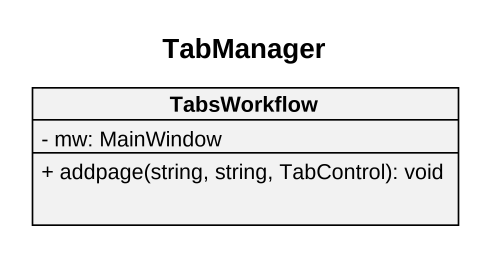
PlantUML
@startuml
title TabManager
hide circle
hide empty members
skinparam classAttributeIconSize 0
class TabsWorkflow {
  - mw: MainWindow
  + addpage(string, string, TabControl): void
}
@enduml
